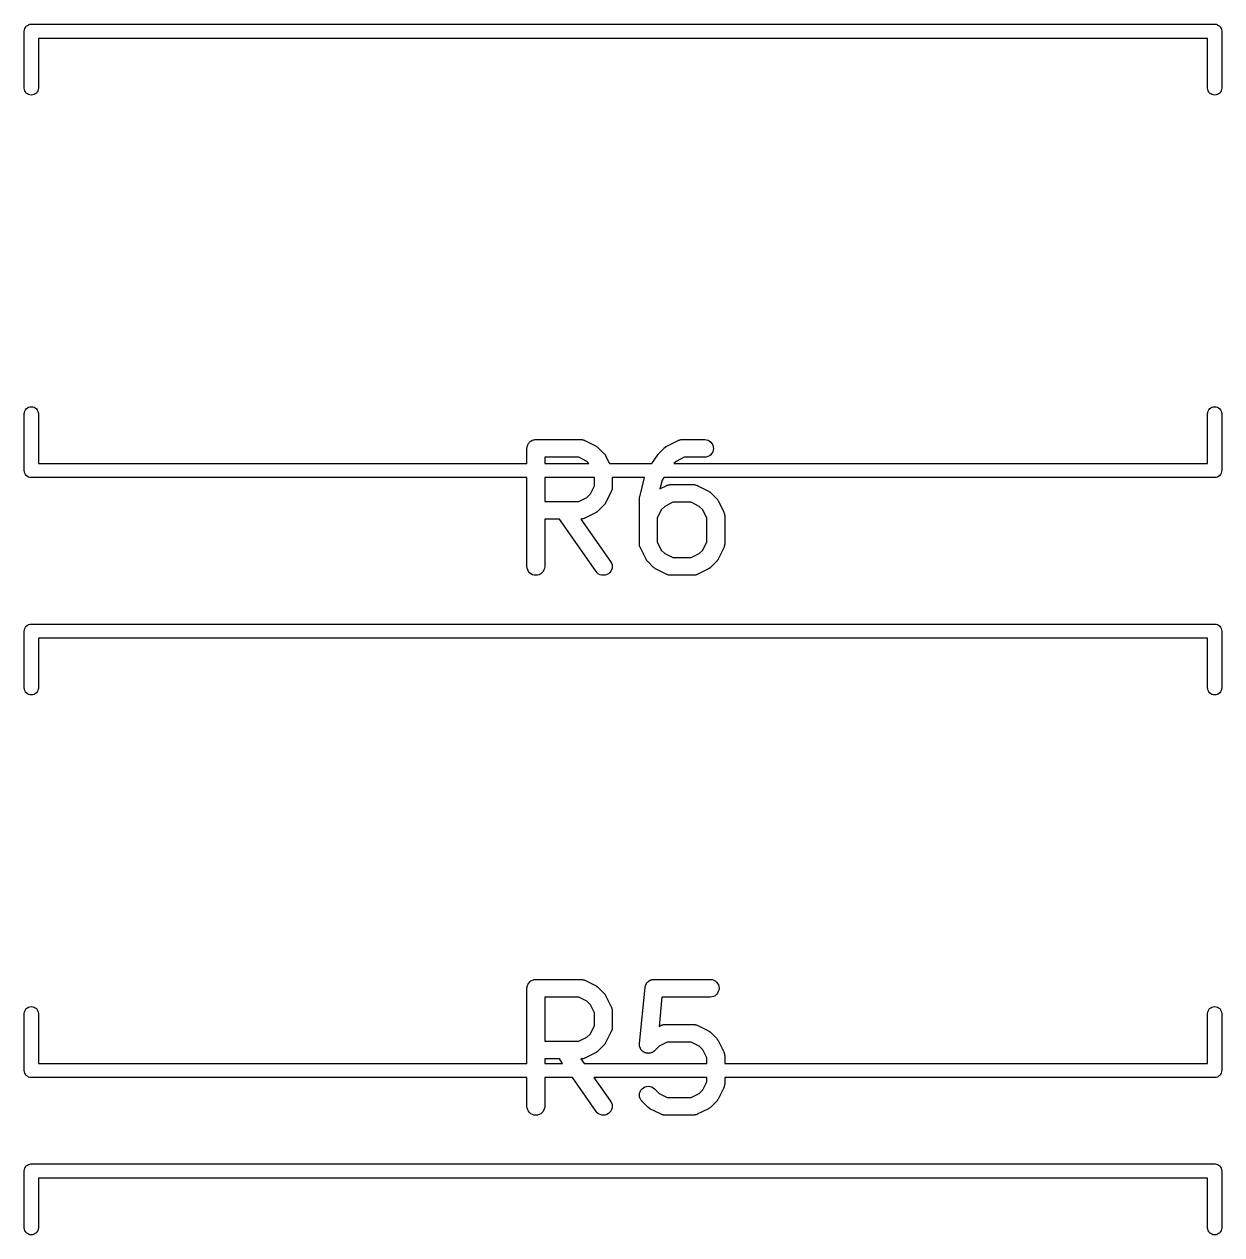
# Model space of a CAD drawing. Extents: x 61 to 193, y -174 to -70.
# Drawn here: x 121.17 to 131.31, y -140.41 to -130.16 of the extents above; entities that cross this region are included whole.
import ezdxf

# ---------------------------------------------------------------- set-up
doc = ezdxf.new("R2010")
doc.units = 0
doc.header["$MEASUREMENT"] = 0
doc.layers.add('BLACK', color=7, linetype='CONTINUOUS')

msp = doc.modelspace()

# ---------------------------------------------------------------- linework, layer by layer
at = {"layer": 'BLACK', "linetype": 'CONTINUOUS'}
for p, q in [((121.169, -130.208), (121.172, -130.197)), ((121.172, -130.197), (121.178, -130.187)), ((121.178, -130.187), (121.185, -130.177)), ((121.185, -130.177), (121.195, -130.17)), ((121.195, -130.17), (121.205, -130.164)), ((121.205, -130.164), (121.216, -130.161)), ((121.216, -130.161), (121.225, -130.16)), ((121.225, -130.16), (121.225, -130.16)), ((121.225, -130.16), (121.228, -130.16)), ((121.228, -130.16), (121.231, -130.16)), ((121.231, -130.16), (131.245, -130.16)), ((131.245, -130.16), (131.248, -130.16)), ((131.248, -130.16), (131.251, -130.16)), ((131.251, -130.16), (131.251, -130.16)), ((131.251, -130.16), (131.26, -130.161)), ((131.26, -130.161), (131.271, -130.164)), ((131.271, -130.164), (131.281, -130.17)), ((131.281, -130.17), (131.291, -130.177)), ((131.291, -130.177), (131.298, -130.187)), ((131.298, -130.187), (131.304, -130.197)), ((131.304, -130.197), (131.307, -130.208)), ((121.168, -130.22), (121.169, -130.208)), ((121.168, -130.223), (121.168, -130.22)), ((121.168, -130.703), (121.168, -130.223)), ((131.188, -130.28), (121.288, -130.28)), ((121.288, -130.28), (121.288, -130.703)), ((131.188, -130.703), (131.188, -130.28)), ((131.307, -130.208), (131.308, -130.22)), ((131.308, -130.22), (131.308, -130.223)), ((131.308, -130.223), (131.308, -130.703)), ((121.169, -130.712), (121.168, -130.703)), ((121.172, -130.723), (121.169, -130.712)), ((121.287, -130.712), (121.284, -130.723)), ((121.288, -130.703), (121.287, -130.712)), ((131.189, -130.712), (131.188, -130.703)), ((131.192, -130.723), (131.189, -130.712)), ((131.307, -130.712), (131.304, -130.723)), ((131.308, -130.703), (131.307, -130.712)), ((121.178, -130.733), (121.172, -130.723)), ((121.185, -130.743), (121.178, -130.733)), ((121.195, -130.75), (121.185, -130.743)), ((121.205, -130.756), (121.195, -130.75)), ((121.216, -130.759), (121.205, -130.756)), ((121.228, -130.76), (121.216, -130.759)), ((121.24, -130.759), (121.228, -130.76)), ((121.251, -130.756), (121.24, -130.759)), ((121.261, -130.75), (121.251, -130.756)), ((121.271, -130.743), (121.261, -130.75)), ((121.278, -130.733), (121.271, -130.743)), ((121.284, -130.723), (121.278, -130.733)), ((131.198, -130.733), (131.192, -130.723)), ((131.205, -130.743), (131.198, -130.733)), ((131.215, -130.75), (131.205, -130.743)), ((131.225, -130.756), (131.215, -130.75)), ((131.236, -130.759), (131.225, -130.756)), ((131.248, -130.76), (131.236, -130.759)), ((131.26, -130.759), (131.248, -130.76)), ((131.271, -130.756), (131.26, -130.759)), ((131.281, -130.75), (131.271, -130.756)), ((131.291, -130.743), (131.281, -130.75)), ((131.298, -130.733), (131.291, -130.743)), ((131.304, -130.723), (131.298, -130.733)), ((121.168, -133.457), (121.169, -133.448)), ((121.168, -133.937), (121.168, -133.457)), ((121.169, -133.448), (121.172, -133.437)), ((121.172, -133.437), (121.178, -133.427)), ((121.178, -133.427), (121.185, -133.417)), ((121.185, -133.417), (121.195, -133.41)), ((121.195, -133.41), (121.205, -133.404)), ((121.205, -133.404), (121.216, -133.401)), ((121.216, -133.401), (121.228, -133.4)), ((121.228, -133.4), (121.24, -133.401)), ((121.24, -133.401), (121.251, -133.404)), ((121.251, -133.404), (121.261, -133.41)), ((121.261, -133.41), (121.271, -133.417)), ((121.271, -133.417), (121.278, -133.427)), ((121.278, -133.427), (121.284, -133.437)), ((121.284, -133.437), (121.287, -133.448)), ((121.287, -133.448), (121.288, -133.457)), ((121.288, -133.457), (121.288, -133.88)), ((131.188, -133.457), (131.189, -133.448)), ((131.188, -133.88), (131.188, -133.457)), ((131.189, -133.448), (131.192, -133.437)), ((131.192, -133.437), (131.198, -133.427)), ((131.198, -133.427), (131.205, -133.417)), ((131.205, -133.417), (131.215, -133.41)), ((131.215, -133.41), (131.225, -133.404)), ((131.225, -133.404), (131.236, -133.401)), ((131.236, -133.401), (131.248, -133.4)), ((131.248, -133.4), (131.26, -133.401)), ((131.26, -133.401), (131.271, -133.404)), ((131.271, -133.404), (131.281, -133.41)), ((131.281, -133.41), (131.291, -133.417)), ((131.291, -133.417), (131.298, -133.427)), ((131.298, -133.427), (131.304, -133.437)), ((131.304, -133.437), (131.307, -133.448)), ((131.307, -133.448), (131.308, -133.457)), ((131.308, -133.457), (131.308, -133.937)), ((125.459, -133.69), (125.465, -133.686)), ((125.465, -133.686), (125.471, -133.683)), ((125.471, -133.683), (125.472, -133.683)), ((125.472, -133.683), (125.479, -133.681)), ((125.472, -133.683), (125.472, -133.683)), ((125.479, -133.681), (125.485, -133.679)), ((125.485, -133.679), (125.486, -133.679)), ((125.486, -133.679), (125.493, -133.678)), ((125.486, -133.679), (125.486, -133.679)), ((125.493, -133.678), (125.5, -133.677)), ((125.5, -133.677), (125.881, -133.677)), ((125.881, -133.677), (125.882, -133.677)), ((125.882, -133.677), (125.884, -133.678)), ((125.884, -133.678), (125.886, -133.678)), ((125.886, -133.678), (125.891, -133.678)), ((125.891, -133.678), (125.896, -133.679)), ((125.896, -133.679), (125.899, -133.68)), ((125.899, -133.68), (125.901, -133.68)), ((125.901, -133.68), (125.906, -133.682)), ((125.906, -133.682), (125.91, -133.683)), ((125.91, -133.683), (125.912, -133.685)), ((125.912, -133.685), (125.914, -133.685)), ((125.914, -133.685), (126.01, -133.733)), ((126.609, -133.733), (126.704, -133.685)), ((126.704, -133.685), (126.705, -133.685)), ((126.705, -133.685), (126.707, -133.684)), ((126.707, -133.684), (126.709, -133.683)), ((126.709, -133.683), (126.714, -133.682)), ((126.714, -133.682), (126.719, -133.68)), ((126.719, -133.68), (126.721, -133.679)), ((126.721, -133.679), (126.723, -133.679)), ((126.723, -133.679), (126.729, -133.678)), ((126.729, -133.678), (126.734, -133.678)), ((126.734, -133.678), (126.736, -133.678)), ((126.736, -133.678), (126.738, -133.677)), ((126.738, -133.677), (126.928, -133.677)), ((126.928, -133.677), (126.93, -133.677)), ((126.93, -133.677), (126.944, -133.679)), ((126.944, -133.679), (126.958, -133.683)), ((126.958, -133.683), (126.971, -133.69)), ((125.425, -133.751), (125.426, -133.744)), ((125.425, -133.752), (125.425, -133.751)), ((125.425, -133.88), (125.425, -133.752)), ((125.425, -133.752), (125.425, -133.752)), ((125.425, -133.752), (125.425, -133.752)), ((125.425, -133.752), (125.425, -133.752)), ((125.426, -133.744), (125.426, -133.737)), ((125.426, -133.737), (125.427, -133.737)), ((125.427, -133.737), (125.429, -133.73)), ((125.427, -133.737), (125.427, -133.737)), ((125.429, -133.73), (125.431, -133.723)), ((125.431, -133.723), (125.434, -133.717)), ((125.431, -133.723), (125.431, -133.723)), ((125.431, -133.723), (125.431, -133.723)), ((125.434, -133.717), (125.438, -133.71)), ((125.438, -133.71), (125.443, -133.705)), ((125.438, -133.71), (125.438, -133.71)), ((125.438, -133.71), (125.438, -133.71)), ((125.443, -133.705), (125.447, -133.699)), ((125.447, -133.699), (125.453, -133.694)), ((125.447, -133.699), (125.447, -133.699)), ((125.447, -133.699), (125.447, -133.699)), ((125.453, -133.694), (125.458, -133.69)), ((125.458, -133.69), (125.459, -133.69)), ((125.459, -133.69), (125.459, -133.69)), ((126.01, -133.733), (126.011, -133.733)), ((126.011, -133.733), (126.014, -133.736)), ((126.014, -133.736), (126.018, -133.738)), ((126.018, -133.738), (126.02, -133.74)), ((126.02, -133.74), (126.023, -133.741)), ((126.023, -133.741), (126.026, -133.744)), ((126.026, -133.744), (126.029, -133.747)), ((126.029, -133.747), (126.077, -133.795)), ((126.542, -133.795), (126.59, -133.747)), ((126.59, -133.746), (126.594, -133.744)), ((126.59, -133.747), (126.59, -133.746)), ((126.594, -133.744), (126.597, -133.741)), ((126.597, -133.741), (126.599, -133.739)), ((126.599, -133.739), (126.602, -133.737)), ((126.602, -133.737), (126.606, -133.735)), ((126.606, -133.735), (126.609, -133.733)), ((126.971, -133.69), (126.982, -133.7)), ((126.982, -133.7), (126.991, -133.711)), ((126.991, -133.711), (126.998, -133.724)), ((126.998, -133.781), (126.991, -133.794)), ((126.998, -133.724), (127.002, -133.738)), ((127.002, -133.767), (126.998, -133.781)), ((127.002, -133.738), (127.003, -133.753)), ((127.003, -133.753), (127.002, -133.767)), ((121.288, -133.88), (125.425, -133.88)), ((125.575, -133.827), (125.575, -133.88)), ((125.863, -133.827), (125.575, -133.827)), ((125.575, -133.88), (125.95, -133.88)), ((125.932, -133.862), (125.863, -133.827)), ((125.95, -133.88), (125.932, -133.862)), ((126.077, -133.795), (126.077, -133.795)), ((126.077, -133.795), (126.08, -133.799)), ((126.08, -133.799), (126.083, -133.802)), ((126.083, -133.802), (126.085, -133.804)), ((126.085, -133.804), (126.087, -133.807)), ((126.087, -133.807), (126.089, -133.811)), ((126.089, -133.811), (126.091, -133.814)), ((126.091, -133.814), (126.124, -133.88)), ((126.124, -133.88), (126.483, -133.88)), ((126.483, -133.88), (126.533, -133.806)), ((126.533, -133.805), (126.538, -133.8)), ((126.533, -133.806), (126.533, -133.805)), ((126.533, -133.806), (126.533, -133.806)), ((126.533, -133.806), (126.533, -133.806)), ((126.533, -133.806), (126.533, -133.806)), ((126.538, -133.8), (126.542, -133.795)), ((126.687, -133.862), (126.669, -133.88)), ((126.669, -133.88), (131.188, -133.88)), ((126.756, -133.827), (126.687, -133.862)), ((126.928, -133.827), (126.756, -133.827)), ((126.943, -133.826), (126.928, -133.827)), ((126.957, -133.822), (126.943, -133.826)), ((126.97, -133.815), (126.957, -133.822)), ((126.981, -133.806), (126.97, -133.815)), ((126.991, -133.794), (126.981, -133.806)), ((121.168, -133.94), (121.168, -133.937)), ((121.169, -133.952), (121.168, -133.94)), ((121.172, -133.963), (121.169, -133.952)), ((121.178, -133.973), (121.172, -133.963)), ((121.185, -133.983), (121.178, -133.973)), ((121.195, -133.99), (121.185, -133.983)), ((121.205, -133.996), (121.195, -133.99)), ((131.281, -133.99), (131.271, -133.996)), ((131.291, -133.983), (131.281, -133.99)), ((131.298, -133.973), (131.291, -133.983)), ((131.304, -133.963), (131.298, -133.973)), ((131.307, -133.952), (131.304, -133.963)), ((131.308, -133.94), (131.307, -133.952)), ((131.308, -133.937), (131.308, -133.94)), ((121.216, -133.999), (121.205, -133.996)), ((121.225, -134), (121.216, -133.999)), ((121.228, -134), (121.225, -134)), ((121.225, -134), (121.225, -134)), ((121.231, -134), (121.228, -134)), ((125.425, -134), (121.231, -134)), ((125.425, -134.752), (125.425, -134)), ((125.575, -134), (125.575, -134.201)), ((125.996, -134), (125.575, -134)), ((125.962, -134.137), (125.996, -134.068)), ((125.996, -134.068), (125.996, -134)), ((126.146, -134.091), (126.145, -134.096)), ((126.145, -134.096), (126.145, -134.101)), ((126.42, -134), (126.146, -134)), ((126.146, -134), (126.146, -134.086)), ((126.146, -134.086), (126.146, -134.087)), ((126.146, -134.087), (126.146, -134.089)), ((126.146, -134.089), (126.146, -134.091)), ((126.38, -134.163), (126.42, -134)), ((126.57, -134.021), (126.551, -134.095)), ((126.551, -134.095), (126.609, -134.066)), ((126.584, -134), (126.57, -134.021)), ((131.245, -134), (126.584, -134)), ((126.609, -134.066), (126.61, -134.066)), ((126.61, -134.066), (126.612, -134.065)), ((126.612, -134.065), (126.614, -134.064)), ((126.614, -134.064), (126.619, -134.063)), ((126.619, -134.063), (126.624, -134.061)), ((126.624, -134.061), (126.626, -134.06)), ((126.626, -134.06), (126.628, -134.06)), ((126.628, -134.06), (126.633, -134.059)), ((126.633, -134.059), (126.638, -134.058)), ((126.638, -134.058), (126.641, -134.059)), ((126.641, -134.059), (126.643, -134.058)), ((126.643, -134.058), (126.833, -134.058)), ((126.833, -134.058), (126.834, -134.058)), ((126.834, -134.058), (126.836, -134.059)), ((126.836, -134.059), (126.839, -134.059)), ((126.839, -134.059), (126.844, -134.059)), ((126.844, -134.059), (126.849, -134.06)), ((126.849, -134.06), (126.851, -134.061)), ((126.851, -134.061), (126.853, -134.061)), ((126.853, -134.061), (126.858, -134.063)), ((126.858, -134.063), (126.863, -134.064)), ((126.863, -134.064), (126.865, -134.065)), ((126.865, -134.065), (126.867, -134.066)), ((126.867, -134.066), (126.962, -134.114)), ((131.248, -134), (131.245, -134)), ((131.251, -134), (131.248, -134)), ((131.26, -133.999), (131.251, -134)), ((131.251, -134), (131.251, -134)), ((131.271, -133.996), (131.26, -133.999)), ((125.863, -134.201), (125.932, -134.167)), ((125.932, -134.167), (125.962, -134.137)), ((126.138, -134.119), (126.091, -134.214)), ((126.139, -134.117), (126.138, -134.119)), ((126.14, -134.115), (126.139, -134.117)), ((126.142, -134.11), (126.14, -134.115)), ((126.144, -134.106), (126.142, -134.11)), ((126.145, -134.101), (126.144, -134.103)), ((126.144, -134.103), (126.144, -134.106)), ((126.377, -134.177), (126.378, -134.171)), ((126.377, -134.179), (126.377, -134.177)), ((126.377, -134.18), (126.377, -134.179)), ((126.377, -134.181), (126.377, -134.18)), ((126.377, -134.562), (126.377, -134.181)), ((126.378, -134.171), (126.379, -134.165)), ((126.379, -134.164), (126.38, -134.163)), ((126.379, -134.165), (126.379, -134.164)), ((126.962, -134.114), (126.963, -134.114)), ((126.963, -134.114), (126.966, -134.117)), ((126.966, -134.117), (126.97, -134.119)), ((126.97, -134.119), (126.973, -134.121)), ((126.973, -134.121), (126.975, -134.122)), ((126.975, -134.122), (126.978, -134.125)), ((126.978, -134.125), (126.982, -134.128)), ((126.982, -134.128), (127.029, -134.176)), ((127.029, -134.176), (127.03, -134.176)), ((127.03, -134.176), (127.032, -134.18)), ((127.032, -134.18), (127.035, -134.183)), ((127.035, -134.183), (127.037, -134.185)), ((127.037, -134.185), (127.039, -134.188)), ((127.039, -134.188), (127.041, -134.191)), ((127.041, -134.191), (127.043, -134.195)), ((127.043, -134.195), (127.091, -134.29)), ((125.575, -134.201), (125.863, -134.201)), ((126.01, -134.296), (125.914, -134.343)), ((126.013, -134.293), (126.01, -134.296)), ((126.017, -134.291), (126.013, -134.293)), ((126.019, -134.29), (126.017, -134.291)), ((126.022, -134.288), (126.019, -134.29)), ((126.025, -134.285), (126.022, -134.288)), ((126.028, -134.282), (126.025, -134.285)), ((126.029, -134.282), (126.028, -134.282)), ((126.077, -134.234), (126.029, -134.282)), ((126.079, -134.231), (126.077, -134.234)), ((126.082, -134.228), (126.079, -134.231)), ((126.084, -134.225), (126.082, -134.228)), ((126.086, -134.223), (126.084, -134.225)), ((126.088, -134.219), (126.086, -134.223)), ((126.09, -134.215), (126.088, -134.219)), ((126.091, -134.214), (126.09, -134.215)), ((126.562, -134.273), (126.527, -134.342)), ((126.592, -134.243), (126.562, -134.273)), ((126.66, -134.208), (126.592, -134.243)), ((126.816, -134.208), (126.66, -134.208)), ((126.884, -134.243), (126.816, -134.208)), ((126.914, -134.273), (126.884, -134.243)), ((126.949, -134.342), (126.914, -134.273)), ((127.091, -134.29), (127.091, -134.291)), ((127.091, -134.291), (127.092, -134.293)), ((127.092, -134.293), (127.093, -134.295)), ((127.093, -134.295), (127.095, -134.3)), ((127.095, -134.3), (127.096, -134.305)), ((125.699, -134.351), (125.575, -134.351)), ((125.575, -134.351), (125.575, -134.752)), ((126.01, -134.795), (125.699, -134.351)), ((125.883, -134.351), (125.882, -134.351)), ((125.882, -134.351), (126.133, -134.709)), ((125.885, -134.351), (125.883, -134.351)), ((125.89, -134.35), (125.885, -134.351)), ((125.895, -134.35), (125.89, -134.35)), ((125.898, -134.349), (125.895, -134.35)), ((125.9, -134.349), (125.898, -134.349)), ((125.905, -134.347), (125.9, -134.349)), ((125.909, -134.346), (125.905, -134.347)), ((125.911, -134.344), (125.909, -134.346)), ((125.913, -134.344), (125.911, -134.344)), ((125.914, -134.343), (125.913, -134.344)), ((126.527, -134.342), (126.527, -134.544)), ((126.949, -134.544), (126.949, -134.342)), ((127.096, -134.305), (127.097, -134.307)), ((127.097, -134.307), (127.097, -134.309)), ((127.097, -134.309), (127.098, -134.314)), ((127.098, -134.314), (127.099, -134.319)), ((127.099, -134.319), (127.098, -134.322)), ((127.098, -134.322), (127.099, -134.324)), ((127.099, -134.324), (127.099, -134.562)), ((126.377, -134.564), (126.377, -134.562)), ((126.377, -134.566), (126.377, -134.564)), ((126.378, -134.571), (126.377, -134.566)), ((126.379, -134.576), (126.378, -134.571)), ((126.379, -134.579), (126.379, -134.576)), ((126.38, -134.581), (126.379, -134.579)), ((126.381, -134.586), (126.38, -134.581)), ((126.383, -134.59), (126.381, -134.586)), ((126.384, -134.592), (126.383, -134.59)), ((126.385, -134.595), (126.384, -134.592)), ((126.433, -134.691), (126.385, -134.595)), ((126.385, -134.595), (126.385, -134.595)), ((126.527, -134.544), (126.562, -134.613)), ((126.914, -134.613), (126.949, -134.544)), ((127.091, -134.595), (127.043, -134.691)), ((127.092, -134.593), (127.091, -134.595)), ((127.093, -134.591), (127.092, -134.593)), ((127.094, -134.587), (127.093, -134.591)), ((127.096, -134.582), (127.094, -134.587)), ((127.097, -134.577), (127.096, -134.58)), ((127.096, -134.58), (127.096, -134.582)), ((127.098, -134.572), (127.097, -134.577)), ((127.099, -134.563), (127.098, -134.565)), ((127.098, -134.565), (127.099, -134.567)), ((127.099, -134.567), (127.098, -134.572)), ((127.099, -134.562), (127.099, -134.563)), ((126.133, -134.709), (126.133, -134.71)), ((126.133, -134.71), (126.14, -134.723)), ((126.435, -134.694), (126.433, -134.691)), ((126.437, -134.698), (126.435, -134.694)), ((126.439, -134.7), (126.437, -134.698)), ((126.441, -134.703), (126.439, -134.7)), ((126.444, -134.706), (126.441, -134.703)), ((126.446, -134.709), (126.444, -134.706)), ((126.447, -134.71), (126.446, -134.709)), ((126.494, -134.758), (126.447, -134.71)), ((126.562, -134.613), (126.592, -134.643)), ((126.592, -134.643), (126.66, -134.677)), ((126.66, -134.677), (126.816, -134.677)), ((126.816, -134.677), (126.884, -134.643)), ((126.884, -134.643), (126.914, -134.613)), ((127.029, -134.71), (126.982, -134.758)), ((127.032, -134.707), (127.029, -134.71)), ((127.035, -134.704), (127.032, -134.707)), ((127.036, -134.701), (127.035, -134.704)), ((127.038, -134.699), (127.036, -134.701)), ((127.04, -134.695), (127.038, -134.699)), ((127.043, -134.692), (127.04, -134.695)), ((127.043, -134.691), (127.043, -134.692)), ((125.426, -134.767), (125.425, -134.752)), ((125.431, -134.781), (125.426, -134.767)), ((125.437, -134.794), (125.431, -134.781)), ((125.447, -134.805), (125.437, -134.794)), ((125.458, -134.815), (125.447, -134.805)), ((125.552, -134.806), (125.541, -134.815)), ((125.562, -134.795), (125.552, -134.806)), ((125.569, -134.782), (125.562, -134.795)), ((125.573, -134.768), (125.569, -134.782)), ((125.575, -134.753), (125.573, -134.768)), ((125.575, -134.752), (125.575, -134.753)), ((126.019, -134.807), (126.01, -134.795)), ((126.031, -134.816), (126.019, -134.807)), ((126.125, -134.805), (126.114, -134.814)), ((126.134, -134.793), (126.125, -134.805)), ((126.141, -134.78), (126.134, -134.793)), ((126.14, -134.723), (126.145, -134.737)), ((126.145, -134.766), (126.141, -134.78)), ((126.145, -134.737), (126.146, -134.752)), ((126.146, -134.752), (126.145, -134.766)), ((126.498, -134.76), (126.494, -134.758)), ((126.501, -134.763), (126.498, -134.76)), ((126.503, -134.765), (126.501, -134.763)), ((126.506, -134.767), (126.503, -134.765)), ((126.51, -134.769), (126.506, -134.767)), ((126.513, -134.771), (126.51, -134.769)), ((126.514, -134.772), (126.513, -134.771)), ((126.609, -134.819), (126.514, -134.772)), ((126.962, -134.772), (126.867, -134.819)), ((126.966, -134.77), (126.962, -134.772)), ((126.969, -134.768), (126.966, -134.77)), ((126.972, -134.766), (126.969, -134.768)), ((126.974, -134.764), (126.972, -134.766)), ((126.977, -134.761), (126.974, -134.764)), ((126.981, -134.759), (126.977, -134.761)), ((126.982, -134.758), (126.981, -134.759)), ((125.471, -134.822), (125.458, -134.815)), ((125.485, -134.826), (125.471, -134.822)), ((125.499, -134.827), (125.485, -134.826)), ((125.514, -134.826), (125.499, -134.827)), ((125.528, -134.822), (125.514, -134.826)), ((125.541, -134.815), (125.528, -134.822)), ((126.044, -134.822), (126.031, -134.816)), ((126.058, -134.826), (126.044, -134.822)), ((126.073, -134.827), (126.058, -134.826)), ((126.087, -134.826), (126.073, -134.827)), ((126.101, -134.821), (126.087, -134.826)), ((126.114, -134.814), (126.101, -134.821)), ((126.611, -134.82), (126.609, -134.819)), ((126.613, -134.821), (126.611, -134.82)), ((126.618, -134.823), (126.613, -134.821)), ((126.623, -134.825), (126.618, -134.823)), ((126.625, -134.825), (126.623, -134.825)), ((126.627, -134.826), (126.625, -134.825)), ((126.632, -134.826), (126.627, -134.826)), ((126.637, -134.827), (126.632, -134.826)), ((126.64, -134.827), (126.637, -134.827)), ((126.642, -134.827), (126.64, -134.827)), ((126.643, -134.827), (126.642, -134.827)), ((126.833, -134.827), (126.643, -134.827)), ((126.835, -134.827), (126.833, -134.827)), ((126.838, -134.827), (126.835, -134.827)), ((126.843, -134.826), (126.838, -134.827)), ((126.848, -134.826), (126.843, -134.826)), ((126.85, -134.825), (126.848, -134.826)), ((126.852, -134.825), (126.85, -134.825)), ((126.857, -134.823), (126.852, -134.825)), ((126.862, -134.822), (126.857, -134.823)), ((126.864, -134.821), (126.862, -134.822)), ((126.866, -134.82), (126.864, -134.821)), ((126.867, -134.819), (126.866, -134.82)), ((121.168, -135.3), (121.169, -135.288)), ((121.168, -135.303), (121.168, -135.3)), ((121.168, -135.783), (121.168, -135.303)), ((121.169, -135.288), (121.172, -135.277)), ((121.172, -135.277), (121.178, -135.267)), ((121.178, -135.267), (121.185, -135.257)), ((121.185, -135.257), (121.195, -135.25)), ((121.195, -135.25), (121.205, -135.244)), ((121.205, -135.244), (121.216, -135.241)), ((121.216, -135.241), (121.225, -135.24)), ((121.225, -135.24), (121.225, -135.24)), ((121.225, -135.24), (121.228, -135.24)), ((121.228, -135.24), (121.231, -135.24)), ((121.231, -135.24), (131.245, -135.24)), ((131.245, -135.24), (131.248, -135.24)), ((131.248, -135.24), (131.251, -135.24)), ((131.251, -135.24), (131.251, -135.24)), ((131.251, -135.24), (131.26, -135.241)), ((131.26, -135.241), (131.271, -135.244)), ((131.271, -135.244), (131.281, -135.25)), ((131.281, -135.25), (131.291, -135.257)), ((131.291, -135.257), (131.298, -135.267)), ((131.298, -135.267), (131.304, -135.277)), ((131.304, -135.277), (131.307, -135.288)), ((131.307, -135.288), (131.308, -135.3)), ((131.308, -135.3), (131.308, -135.303)), ((131.308, -135.303), (131.308, -135.783)), ((131.188, -135.36), (121.288, -135.36)), ((121.288, -135.36), (121.288, -135.783)), ((131.188, -135.783), (131.188, -135.36)), ((121.169, -135.792), (121.168, -135.783)), ((121.172, -135.803), (121.169, -135.792)), ((121.178, -135.813), (121.172, -135.803)), ((121.185, -135.823), (121.178, -135.813)), ((121.195, -135.83), (121.185, -135.823)), ((121.205, -135.836), (121.195, -135.83)), ((121.216, -135.839), (121.205, -135.836)), ((121.228, -135.84), (121.216, -135.839)), ((121.24, -135.839), (121.228, -135.84)), ((121.251, -135.836), (121.24, -135.839)), ((121.261, -135.83), (121.251, -135.836)), ((121.271, -135.823), (121.261, -135.83)), ((121.278, -135.813), (121.271, -135.823)), ((121.284, -135.803), (121.278, -135.813)), ((121.287, -135.792), (121.284, -135.803)), ((121.288, -135.783), (121.287, -135.792)), ((131.189, -135.792), (131.188, -135.783)), ((131.192, -135.803), (131.189, -135.792)), ((131.198, -135.813), (131.192, -135.803)), ((131.205, -135.823), (131.198, -135.813)), ((131.215, -135.83), (131.205, -135.823)), ((131.225, -135.836), (131.215, -135.83)), ((131.236, -135.839), (131.225, -135.836)), ((131.248, -135.84), (131.236, -135.839)), ((131.26, -135.839), (131.248, -135.84)), ((131.271, -135.836), (131.26, -135.839)), ((131.281, -135.83), (131.271, -135.836)), ((131.291, -135.823), (131.281, -135.83)), ((131.298, -135.813), (131.291, -135.823)), ((131.304, -135.803), (131.298, -135.813)), ((131.307, -135.792), (131.304, -135.803)), ((131.308, -135.783), (131.307, -135.792)), ((125.429, -138.302), (125.431, -138.295)), ((125.431, -138.295), (125.434, -138.289)), ((125.431, -138.295), (125.431, -138.295)), ((125.431, -138.295), (125.431, -138.295)), ((125.434, -138.289), (125.438, -138.282)), ((125.438, -138.282), (125.443, -138.277)), ((125.438, -138.282), (125.438, -138.282)), ((125.438, -138.282), (125.438, -138.282)), ((125.443, -138.277), (125.447, -138.271)), ((125.447, -138.271), (125.453, -138.266)), ((125.447, -138.271), (125.447, -138.271)), ((125.447, -138.271), (125.447, -138.271)), ((125.453, -138.266), (125.458, -138.262)), ((125.458, -138.262), (125.459, -138.262)), ((125.459, -138.262), (125.465, -138.258)), ((125.459, -138.262), (125.459, -138.262)), ((125.465, -138.258), (125.471, -138.255)), ((125.471, -138.255), (125.472, -138.255)), ((125.472, -138.255), (125.479, -138.253)), ((125.472, -138.255), (125.472, -138.255)), ((125.479, -138.253), (125.485, -138.251)), ((125.485, -138.251), (125.486, -138.251)), ((125.486, -138.251), (125.493, -138.25)), ((125.486, -138.251), (125.486, -138.251)), ((125.493, -138.25), (125.5, -138.249)), ((125.5, -138.249), (125.881, -138.249)), ((125.881, -138.249), (125.882, -138.249)), ((125.882, -138.249), (125.884, -138.25)), ((125.884, -138.25), (125.886, -138.25)), ((125.886, -138.25), (125.891, -138.25)), ((125.891, -138.25), (125.896, -138.251)), ((125.896, -138.251), (125.899, -138.252)), ((125.899, -138.252), (125.901, -138.252)), ((125.901, -138.252), (125.906, -138.254)), ((125.906, -138.254), (125.91, -138.255)), ((125.91, -138.255), (125.912, -138.257)), ((125.912, -138.257), (125.914, -138.257)), ((125.914, -138.257), (126.01, -138.305)), ((126.428, -138.302), (126.43, -138.299)), ((126.43, -138.299), (126.431, -138.295)), ((126.431, -138.295), (126.433, -138.292)), ((126.433, -138.292), (126.434, -138.288)), ((126.434, -138.288), (126.436, -138.285)), ((126.436, -138.285), (126.438, -138.282)), ((126.438, -138.282), (126.44, -138.279)), ((126.44, -138.279), (126.443, -138.276)), ((126.443, -138.276), (126.445, -138.274)), ((126.445, -138.274), (126.447, -138.271)), ((126.447, -138.271), (126.45, -138.269)), ((126.45, -138.269), (126.453, -138.266)), ((126.453, -138.266), (126.456, -138.264)), ((126.456, -138.264), (126.458, -138.262)), ((126.458, -138.262), (126.462, -138.26)), ((126.462, -138.26), (126.465, -138.258)), ((126.465, -138.258), (126.468, -138.257)), ((126.468, -138.257), (126.471, -138.255)), ((126.471, -138.255), (126.475, -138.254)), ((126.475, -138.254), (126.479, -138.252)), ((126.479, -138.252), (126.482, -138.252)), ((126.482, -138.252), (126.485, -138.251)), ((126.485, -138.251), (126.489, -138.25)), ((126.489, -138.25), (126.493, -138.25)), ((126.493, -138.25), (126.497, -138.25)), ((126.497, -138.25), (126.5, -138.249)), ((126.5, -138.249), (126.976, -138.249)), ((126.976, -138.249), (126.977, -138.249)), ((126.977, -138.249), (126.992, -138.251)), ((126.992, -138.251), (127.006, -138.255)), ((127.006, -138.255), (127.018, -138.262)), ((127.018, -138.262), (127.03, -138.272)), ((127.03, -138.272), (127.039, -138.283)), ((127.039, -138.283), (127.046, -138.296)), ((127.046, -138.296), (127.05, -138.31)), ((125.425, -138.323), (125.426, -138.316)), ((125.425, -138.324), (125.425, -138.323)), ((125.425, -138.96), (125.425, -138.324)), ((125.425, -138.324), (125.425, -138.324)), ((125.425, -138.324), (125.425, -138.324)), ((125.425, -138.324), (125.425, -138.324)), ((125.426, -138.316), (125.426, -138.309)), ((125.426, -138.309), (125.427, -138.309)), ((125.427, -138.309), (125.429, -138.302)), ((125.427, -138.309), (125.427, -138.309)), ((125.575, -138.399), (125.575, -138.773)), ((125.863, -138.399), (125.575, -138.399)), ((125.932, -138.434), (125.863, -138.399)), ((126.01, -138.305), (126.011, -138.305)), ((126.011, -138.305), (126.014, -138.308)), ((126.014, -138.308), (126.018, -138.31)), ((126.018, -138.31), (126.02, -138.312)), ((126.02, -138.312), (126.023, -138.313)), ((126.023, -138.313), (126.026, -138.316)), ((126.026, -138.316), (126.029, -138.319)), ((126.029, -138.319), (126.077, -138.367)), ((126.077, -138.367), (126.077, -138.367)), ((126.077, -138.367), (126.08, -138.371)), ((126.08, -138.371), (126.083, -138.374)), ((126.083, -138.374), (126.085, -138.376)), ((126.085, -138.376), (126.087, -138.379)), ((126.087, -138.379), (126.089, -138.383)), ((126.089, -138.383), (126.091, -138.386)), ((126.091, -138.386), (126.138, -138.481)), ((126.378, -138.793), (126.425, -138.317)), ((126.425, -138.316), (126.426, -138.313)), ((126.425, -138.317), (126.425, -138.316)), ((126.426, -138.309), (126.428, -138.305)), ((126.426, -138.313), (126.426, -138.309)), ((126.428, -138.305), (126.428, -138.302)), ((126.568, -138.399), (126.543, -138.648)), ((126.976, -138.399), (126.568, -138.399)), ((126.991, -138.398), (126.976, -138.399)), ((127.005, -138.394), (126.991, -138.398)), ((127.018, -138.387), (127.005, -138.394)), ((127.029, -138.378), (127.018, -138.387)), ((127.038, -138.366), (127.029, -138.378)), ((127.045, -138.353), (127.038, -138.366)), ((127.05, -138.339), (127.045, -138.353)), ((127.05, -138.31), (127.051, -138.325)), ((127.051, -138.325), (127.05, -138.339)), ((121.178, -138.507), (121.185, -138.497)), ((121.185, -138.497), (121.195, -138.49)), ((121.195, -138.49), (121.205, -138.484)), ((121.205, -138.484), (121.216, -138.481)), ((121.216, -138.481), (121.228, -138.48)), ((121.228, -138.48), (121.24, -138.481)), ((121.24, -138.481), (121.251, -138.484)), ((121.251, -138.484), (121.261, -138.49)), ((121.261, -138.49), (121.271, -138.497)), ((121.271, -138.497), (121.278, -138.507)), ((125.962, -138.464), (125.932, -138.434)), ((125.996, -138.533), (125.962, -138.464)), ((126.138, -138.481), (126.139, -138.482)), ((126.139, -138.482), (126.14, -138.484)), ((126.14, -138.484), (126.141, -138.486)), ((126.141, -138.486), (126.142, -138.491)), ((126.142, -138.491), (126.144, -138.496)), ((126.144, -138.496), (126.144, -138.498)), ((126.144, -138.498), (126.145, -138.5)), ((126.145, -138.5), (126.145, -138.505)), ((131.198, -138.507), (131.205, -138.497)), ((131.205, -138.497), (131.215, -138.49)), ((131.215, -138.49), (131.225, -138.484)), ((131.225, -138.484), (131.236, -138.481)), ((131.236, -138.481), (131.248, -138.48)), ((131.248, -138.48), (131.26, -138.481)), ((131.26, -138.481), (131.271, -138.484)), ((131.271, -138.484), (131.281, -138.49)), ((131.281, -138.49), (131.291, -138.497)), ((131.291, -138.497), (131.298, -138.507)), ((121.168, -138.537), (121.169, -138.528)), ((121.168, -139.017), (121.168, -138.537)), ((121.169, -138.528), (121.172, -138.517)), ((121.172, -138.517), (121.178, -138.507)), ((121.278, -138.507), (121.284, -138.517)), ((121.284, -138.517), (121.287, -138.528)), ((121.287, -138.528), (121.288, -138.537)), ((121.288, -138.537), (121.288, -138.96)), ((125.996, -138.64), (125.996, -138.533)), ((126.145, -138.505), (126.146, -138.51)), ((126.146, -138.51), (126.146, -138.513)), ((126.146, -138.513), (126.146, -138.515)), ((126.146, -138.515), (126.146, -138.658)), ((131.188, -138.537), (131.189, -138.528)), ((131.188, -138.96), (131.188, -138.537)), ((131.189, -138.528), (131.192, -138.517)), ((131.192, -138.517), (131.198, -138.507)), ((131.298, -138.507), (131.304, -138.517)), ((131.304, -138.517), (131.307, -138.528)), ((131.307, -138.528), (131.308, -138.537)), ((131.308, -138.537), (131.308, -139.017)), ((125.932, -138.739), (125.962, -138.709)), ((125.962, -138.709), (125.996, -138.64)), ((126.138, -138.691), (126.091, -138.786)), ((126.139, -138.689), (126.138, -138.691)), ((126.14, -138.687), (126.139, -138.689)), ((126.142, -138.682), (126.14, -138.687)), ((126.144, -138.678), (126.142, -138.682)), ((126.145, -138.673), (126.144, -138.675)), ((126.144, -138.675), (126.144, -138.678)), ((126.146, -138.663), (126.145, -138.668)), ((126.145, -138.668), (126.145, -138.673)), ((126.146, -138.658), (126.146, -138.659)), ((126.146, -138.659), (126.146, -138.661)), ((126.146, -138.661), (126.146, -138.663)), ((126.543, -138.648), (126.562, -138.638)), ((126.562, -138.638), (126.563, -138.638)), ((126.563, -138.638), (126.565, -138.637)), ((126.565, -138.637), (126.567, -138.636)), ((126.567, -138.636), (126.571, -138.635)), ((126.571, -138.635), (126.576, -138.633)), ((126.576, -138.633), (126.578, -138.632)), ((126.578, -138.632), (126.581, -138.632)), ((126.581, -138.632), (126.586, -138.631)), ((126.586, -138.631), (126.591, -138.63)), ((126.591, -138.63), (126.593, -138.631)), ((126.593, -138.631), (126.595, -138.63)), ((126.595, -138.63), (126.833, -138.63)), ((126.833, -138.63), (126.834, -138.63)), ((126.834, -138.63), (126.836, -138.631)), ((126.836, -138.631), (126.839, -138.631)), ((126.839, -138.631), (126.844, -138.631)), ((126.844, -138.631), (126.849, -138.632)), ((126.849, -138.632), (126.851, -138.633)), ((126.851, -138.633), (126.853, -138.633)), ((126.853, -138.633), (126.858, -138.635)), ((126.858, -138.635), (126.863, -138.636)), ((126.863, -138.636), (126.865, -138.637)), ((126.865, -138.637), (126.867, -138.638)), ((126.867, -138.638), (126.962, -138.686)), ((126.962, -138.686), (126.963, -138.686)), ((126.963, -138.686), (126.966, -138.689)), ((126.966, -138.689), (126.97, -138.691)), ((126.97, -138.691), (126.973, -138.693)), ((126.973, -138.693), (126.975, -138.694)), ((126.975, -138.694), (126.978, -138.697)), ((126.978, -138.697), (126.982, -138.7)), ((126.982, -138.7), (127.029, -138.748)), ((125.575, -138.773), (125.863, -138.773)), ((125.863, -138.773), (125.932, -138.739)), ((126.077, -138.806), (126.029, -138.854)), ((126.079, -138.803), (126.077, -138.806)), ((126.082, -138.8), (126.079, -138.803)), ((126.084, -138.797), (126.082, -138.8)), ((126.086, -138.795), (126.084, -138.797)), ((126.088, -138.791), (126.086, -138.795)), ((126.09, -138.787), (126.088, -138.791)), ((126.091, -138.786), (126.09, -138.787)), ((126.377, -138.8), (126.378, -138.797)), ((126.378, -138.804), (126.377, -138.8)), ((126.378, -138.797), (126.378, -138.793)), ((126.378, -138.808), (126.378, -138.804)), ((126.378, -138.811), (126.378, -138.808)), ((126.379, -138.815), (126.378, -138.811)), ((126.613, -138.78), (126.544, -138.815)), ((126.816, -138.78), (126.613, -138.78)), ((126.884, -138.815), (126.816, -138.78)), ((127.029, -138.748), (127.03, -138.748)), ((127.03, -138.748), (127.032, -138.752)), ((127.032, -138.752), (127.035, -138.755)), ((127.035, -138.755), (127.037, -138.757)), ((127.037, -138.757), (127.039, -138.76)), ((127.039, -138.76), (127.041, -138.763)), ((127.041, -138.763), (127.043, -138.767)), ((127.043, -138.767), (127.091, -138.862)), ((126.01, -138.868), (125.914, -138.915)), ((126.013, -138.865), (126.01, -138.868)), ((126.017, -138.863), (126.013, -138.865)), ((126.019, -138.862), (126.017, -138.863)), ((126.022, -138.86), (126.019, -138.862)), ((126.025, -138.857), (126.022, -138.86)), ((126.028, -138.854), (126.025, -138.857)), ((126.029, -138.854), (126.028, -138.854)), ((126.38, -138.818), (126.379, -138.815)), ((126.38, -138.822), (126.38, -138.818)), ((126.382, -138.825), (126.38, -138.822)), ((126.383, -138.829), (126.382, -138.825)), ((126.385, -138.832), (126.383, -138.829)), ((126.386, -138.836), (126.385, -138.832)), ((126.388, -138.839), (126.386, -138.836)), ((126.39, -138.842), (126.388, -138.839)), ((126.392, -138.845), (126.39, -138.842)), ((126.394, -138.848), (126.392, -138.845)), ((126.397, -138.85), (126.394, -138.848)), ((126.399, -138.853), (126.397, -138.85)), ((126.402, -138.856), (126.399, -138.853)), ((126.404, -138.858), (126.402, -138.856)), ((126.407, -138.86), (126.404, -138.858)), ((126.41, -138.863), (126.407, -138.86)), ((126.413, -138.864), (126.41, -138.863)), ((126.416, -138.866), (126.413, -138.864)), ((126.42, -138.868), (126.416, -138.866)), ((126.423, -138.87), (126.42, -138.868)), ((126.427, -138.871), (126.423, -138.87)), ((126.43, -138.872), (126.427, -138.871)), ((126.434, -138.873), (126.43, -138.872)), ((126.437, -138.874), (126.434, -138.873)), ((126.441, -138.874), (126.437, -138.874)), ((126.444, -138.875), (126.441, -138.874)), ((126.448, -138.875), (126.444, -138.875)), ((126.451, -138.876), (126.448, -138.875)), ((126.455, -138.875), (126.451, -138.876)), ((126.459, -138.875), (126.455, -138.875)), ((126.462, -138.875), (126.459, -138.875)), ((126.466, -138.874), (126.462, -138.875)), ((126.47, -138.873), (126.466, -138.874)), ((126.473, -138.873), (126.47, -138.873)), ((126.477, -138.871), (126.473, -138.873)), ((126.48, -138.87), (126.477, -138.871)), ((126.483, -138.868), (126.48, -138.87)), ((126.487, -138.867), (126.483, -138.868)), ((126.49, -138.865), (126.487, -138.867)), ((126.493, -138.863), (126.49, -138.865)), ((126.496, -138.861), (126.493, -138.863)), ((126.499, -138.859), (126.496, -138.861)), ((126.502, -138.857), (126.499, -138.859)), ((126.505, -138.854), (126.502, -138.857)), ((126.544, -138.815), (126.505, -138.854)), ((126.505, -138.854), (126.505, -138.854)), ((126.914, -138.845), (126.884, -138.815)), ((126.949, -138.914), (126.914, -138.845)), ((126.949, -138.96), (126.949, -138.914)), ((127.091, -138.862), (127.091, -138.863)), ((127.091, -138.863), (127.092, -138.865)), ((127.092, -138.865), (127.093, -138.867)), ((127.093, -138.867), (127.095, -138.872)), ((127.095, -138.872), (127.096, -138.877)), ((127.096, -138.877), (127.097, -138.879)), ((127.097, -138.879), (127.097, -138.881)), ((127.097, -138.881), (127.098, -138.886)), ((127.098, -138.886), (127.099, -138.891)), ((127.099, -138.891), (127.098, -138.894)), ((127.098, -138.894), (127.099, -138.896)), ((127.099, -138.896), (127.099, -138.96)), ((121.168, -139.02), (121.168, -139.017)), ((121.288, -138.96), (125.425, -138.96)), ((125.575, -138.923), (125.575, -138.96)), ((125.699, -138.923), (125.575, -138.923)), ((125.575, -138.96), (125.725, -138.96)), ((125.725, -138.96), (125.699, -138.923)), ((125.883, -138.923), (125.882, -138.923)), ((125.882, -138.923), (125.908, -138.96)), ((125.885, -138.923), (125.883, -138.923)), ((125.89, -138.922), (125.885, -138.923)), ((125.895, -138.922), (125.89, -138.922)), ((125.898, -138.921), (125.895, -138.922)), ((125.9, -138.921), (125.898, -138.921)), ((125.905, -138.919), (125.9, -138.921)), ((125.909, -138.918), (125.905, -138.919)), ((125.908, -138.96), (126.949, -138.96)), ((125.911, -138.916), (125.909, -138.918)), ((125.913, -138.916), (125.911, -138.916)), ((125.914, -138.915), (125.913, -138.916)), ((127.099, -138.96), (131.188, -138.96)), ((131.308, -139.017), (131.308, -139.02)), ((121.169, -139.032), (121.168, -139.02)), ((121.172, -139.043), (121.169, -139.032)), ((121.178, -139.053), (121.172, -139.043)), ((121.185, -139.063), (121.178, -139.053)), ((121.195, -139.07), (121.185, -139.063)), ((121.205, -139.076), (121.195, -139.07)), ((121.216, -139.079), (121.205, -139.076)), ((121.225, -139.08), (121.216, -139.079)), ((121.228, -139.08), (121.225, -139.08)), ((121.225, -139.08), (121.225, -139.08)), ((121.231, -139.08), (121.228, -139.08)), ((125.425, -139.08), (121.231, -139.08)), ((125.425, -139.324), (125.425, -139.08)), ((125.809, -139.08), (125.575, -139.08)), ((125.575, -139.08), (125.575, -139.324)), ((126.01, -139.367), (125.809, -139.08)), ((126.949, -139.08), (125.992, -139.08)), ((125.992, -139.08), (126.133, -139.281)), ((126.914, -139.185), (126.949, -139.116)), ((126.949, -139.116), (126.949, -139.08)), ((131.245, -139.08), (127.099, -139.08)), ((127.099, -139.08), (127.099, -139.134)), ((131.248, -139.08), (131.245, -139.08)), ((131.251, -139.08), (131.248, -139.08)), ((131.26, -139.079), (131.251, -139.08)), ((131.251, -139.08), (131.251, -139.08)), ((131.271, -139.076), (131.26, -139.079)), ((131.281, -139.07), (131.271, -139.076)), ((131.291, -139.063), (131.281, -139.07)), ((131.298, -139.053), (131.291, -139.063)), ((131.304, -139.043), (131.298, -139.053)), ((131.307, -139.032), (131.304, -139.043)), ((131.308, -139.02), (131.307, -139.032)), ((126.377, -139.228), (126.379, -139.214)), ((126.379, -139.214), (126.383, -139.2)), ((126.383, -139.2), (126.39, -139.187)), ((126.39, -139.187), (126.4, -139.176)), ((126.4, -139.176), (126.411, -139.167)), ((126.411, -139.167), (126.424, -139.16)), ((126.424, -139.16), (126.438, -139.156)), ((126.438, -139.156), (126.453, -139.154)), ((126.453, -139.154), (126.467, -139.156)), ((126.467, -139.156), (126.481, -139.16)), ((126.481, -139.16), (126.494, -139.167)), ((126.494, -139.167), (126.505, -139.176)), ((126.505, -139.176), (126.544, -139.215)), ((126.544, -139.215), (126.613, -139.249)), ((126.816, -139.249), (126.884, -139.215)), ((126.884, -139.215), (126.914, -139.185)), ((127.091, -139.167), (127.043, -139.263)), ((127.092, -139.165), (127.091, -139.167)), ((127.093, -139.163), (127.092, -139.165)), ((127.094, -139.159), (127.093, -139.163)), ((127.096, -139.154), (127.094, -139.159)), ((127.097, -139.149), (127.096, -139.152)), ((127.096, -139.152), (127.096, -139.154)), ((127.098, -139.144), (127.097, -139.149)), ((127.099, -139.135), (127.098, -139.137)), ((127.098, -139.137), (127.099, -139.139)), ((127.099, -139.139), (127.098, -139.144)), ((127.099, -139.134), (127.099, -139.135)), ((125.426, -139.339), (125.425, -139.324)), ((125.575, -139.324), (125.575, -139.325)), ((126.133, -139.281), (126.133, -139.282)), ((126.133, -139.282), (126.14, -139.295)), ((126.14, -139.295), (126.145, -139.309)), ((126.145, -139.309), (126.146, -139.324)), ((126.146, -139.324), (126.145, -139.338)), ((126.379, -139.243), (126.377, -139.228)), ((126.383, -139.257), (126.379, -139.243)), ((126.389, -139.27), (126.383, -139.257)), ((126.399, -139.281), (126.389, -139.27)), ((126.399, -139.282), (126.399, -139.281)), ((126.447, -139.33), (126.399, -139.282)), ((126.613, -139.249), (126.816, -139.249)), ((127.029, -139.282), (126.982, -139.33)), ((127.032, -139.279), (127.029, -139.282)), ((127.035, -139.276), (127.032, -139.279)), ((127.036, -139.273), (127.035, -139.276)), ((127.038, -139.271), (127.036, -139.273)), ((127.04, -139.267), (127.038, -139.271)), ((127.043, -139.264), (127.04, -139.267)), ((127.043, -139.263), (127.043, -139.264)), ((125.431, -139.353), (125.426, -139.339)), ((125.437, -139.366), (125.431, -139.353)), ((125.447, -139.377), (125.437, -139.366)), ((125.458, -139.387), (125.447, -139.377)), ((125.471, -139.394), (125.458, -139.387)), ((125.485, -139.398), (125.471, -139.394)), ((125.499, -139.399), (125.485, -139.398)), ((125.514, -139.398), (125.499, -139.399)), ((125.528, -139.394), (125.514, -139.398)), ((125.541, -139.387), (125.528, -139.394)), ((125.552, -139.378), (125.541, -139.387)), ((125.562, -139.367), (125.552, -139.378)), ((125.569, -139.354), (125.562, -139.367)), ((125.573, -139.34), (125.569, -139.354)), ((125.575, -139.325), (125.573, -139.34)), ((126.019, -139.379), (126.01, -139.367)), ((126.031, -139.388), (126.019, -139.379)), ((126.044, -139.394), (126.031, -139.388)), ((126.058, -139.398), (126.044, -139.394)), ((126.073, -139.399), (126.058, -139.398)), ((126.087, -139.398), (126.073, -139.399)), ((126.101, -139.393), (126.087, -139.398)), ((126.114, -139.386), (126.101, -139.393)), ((126.125, -139.377), (126.114, -139.386)), ((126.134, -139.365), (126.125, -139.377)), ((126.141, -139.352), (126.134, -139.365)), ((126.145, -139.338), (126.141, -139.352)), ((126.45, -139.332), (126.447, -139.33)), ((126.453, -139.335), (126.45, -139.332)), ((126.456, -139.337), (126.453, -139.335)), ((126.458, -139.339), (126.456, -139.337)), ((126.462, -139.341), (126.458, -139.339)), ((126.465, -139.343), (126.462, -139.341)), ((126.466, -139.344), (126.465, -139.343)), ((126.562, -139.391), (126.466, -139.344)), ((126.564, -139.392), (126.562, -139.391)), ((126.566, -139.393), (126.564, -139.392)), ((126.57, -139.395), (126.566, -139.393)), ((126.575, -139.397), (126.57, -139.395)), ((126.577, -139.397), (126.575, -139.397)), ((126.58, -139.398), (126.577, -139.397)), ((126.585, -139.398), (126.58, -139.398)), ((126.59, -139.399), (126.585, -139.398)), ((126.592, -139.399), (126.59, -139.399)), ((126.594, -139.399), (126.592, -139.399)), ((126.595, -139.399), (126.594, -139.399)), ((126.833, -139.399), (126.595, -139.399)), ((126.835, -139.399), (126.833, -139.399)), ((126.838, -139.399), (126.835, -139.399)), ((126.843, -139.398), (126.838, -139.399)), ((126.848, -139.398), (126.843, -139.398)), ((126.85, -139.397), (126.848, -139.398)), ((126.852, -139.397), (126.85, -139.397)), ((126.857, -139.395), (126.852, -139.397)), ((126.862, -139.394), (126.857, -139.395)), ((126.864, -139.393), (126.862, -139.394)), ((126.866, -139.392), (126.864, -139.393)), ((126.867, -139.391), (126.866, -139.392)), ((126.962, -139.344), (126.867, -139.391)), ((126.966, -139.342), (126.962, -139.344)), ((126.969, -139.34), (126.966, -139.342)), ((126.972, -139.338), (126.969, -139.34)), ((126.974, -139.336), (126.972, -139.338)), ((126.977, -139.333), (126.974, -139.336)), ((126.981, -139.331), (126.977, -139.333)), ((126.982, -139.33), (126.981, -139.331)), ((121.178, -139.839), (121.185, -139.829)), ((121.185, -139.829), (121.195, -139.822)), ((121.195, -139.822), (121.205, -139.816)), ((121.205, -139.816), (121.216, -139.813)), ((121.216, -139.813), (121.225, -139.812)), ((121.225, -139.812), (121.225, -139.812)), ((121.225, -139.812), (121.228, -139.812)), ((121.228, -139.812), (121.231, -139.812)), ((121.231, -139.812), (131.245, -139.812)), ((131.245, -139.812), (131.248, -139.812)), ((131.248, -139.812), (131.251, -139.812)), ((131.251, -139.812), (131.251, -139.812)), ((131.251, -139.812), (131.26, -139.813)), ((131.26, -139.813), (131.271, -139.816)), ((131.271, -139.816), (131.281, -139.822)), ((131.281, -139.822), (131.291, -139.829)), ((131.291, -139.829), (131.298, -139.839)), ((121.168, -139.872), (121.169, -139.86)), ((121.168, -139.875), (121.168, -139.872)), ((121.168, -140.355), (121.168, -139.875)), ((121.169, -139.86), (121.172, -139.849)), ((121.172, -139.849), (121.178, -139.839)), ((131.188, -139.932), (121.288, -139.932)), ((121.288, -139.932), (121.288, -140.355)), ((131.188, -140.355), (131.188, -139.932)), ((131.298, -139.839), (131.304, -139.849)), ((131.304, -139.849), (131.307, -139.86)), ((131.307, -139.86), (131.308, -139.872)), ((131.308, -139.872), (131.308, -139.875)), ((131.308, -139.875), (131.308, -140.355)), ((121.169, -140.364), (121.168, -140.355)), ((121.172, -140.375), (121.169, -140.364)), ((121.178, -140.385), (121.172, -140.375)), ((121.185, -140.395), (121.178, -140.385)), ((121.195, -140.402), (121.185, -140.395)), ((121.205, -140.408), (121.195, -140.402)), ((121.216, -140.411), (121.205, -140.408)), ((121.228, -140.412), (121.216, -140.411)), ((121.24, -140.411), (121.228, -140.412)), ((121.251, -140.408), (121.24, -140.411)), ((121.261, -140.402), (121.251, -140.408)), ((121.271, -140.395), (121.261, -140.402)), ((121.278, -140.385), (121.271, -140.395)), ((121.284, -140.375), (121.278, -140.385)), ((121.287, -140.364), (121.284, -140.375)), ((121.288, -140.355), (121.287, -140.364)), ((131.189, -140.364), (131.188, -140.355)), ((131.192, -140.375), (131.189, -140.364)), ((131.198, -140.385), (131.192, -140.375)), ((131.205, -140.395), (131.198, -140.385)), ((131.215, -140.402), (131.205, -140.395)), ((131.225, -140.408), (131.215, -140.402)), ((131.236, -140.411), (131.225, -140.408)), ((131.248, -140.412), (131.236, -140.411)), ((131.26, -140.411), (131.248, -140.412)), ((131.271, -140.408), (131.26, -140.411)), ((131.281, -140.402), (131.271, -140.408)), ((131.291, -140.395), (131.281, -140.402)), ((131.298, -140.385), (131.291, -140.395)), ((131.304, -140.375), (131.298, -140.385)), ((131.307, -140.364), (131.304, -140.375)), ((131.308, -140.355), (131.307, -140.364))]:
    msp.add_line(p, q, dxfattribs=at)

doc.saveas('drawing.dxf')
